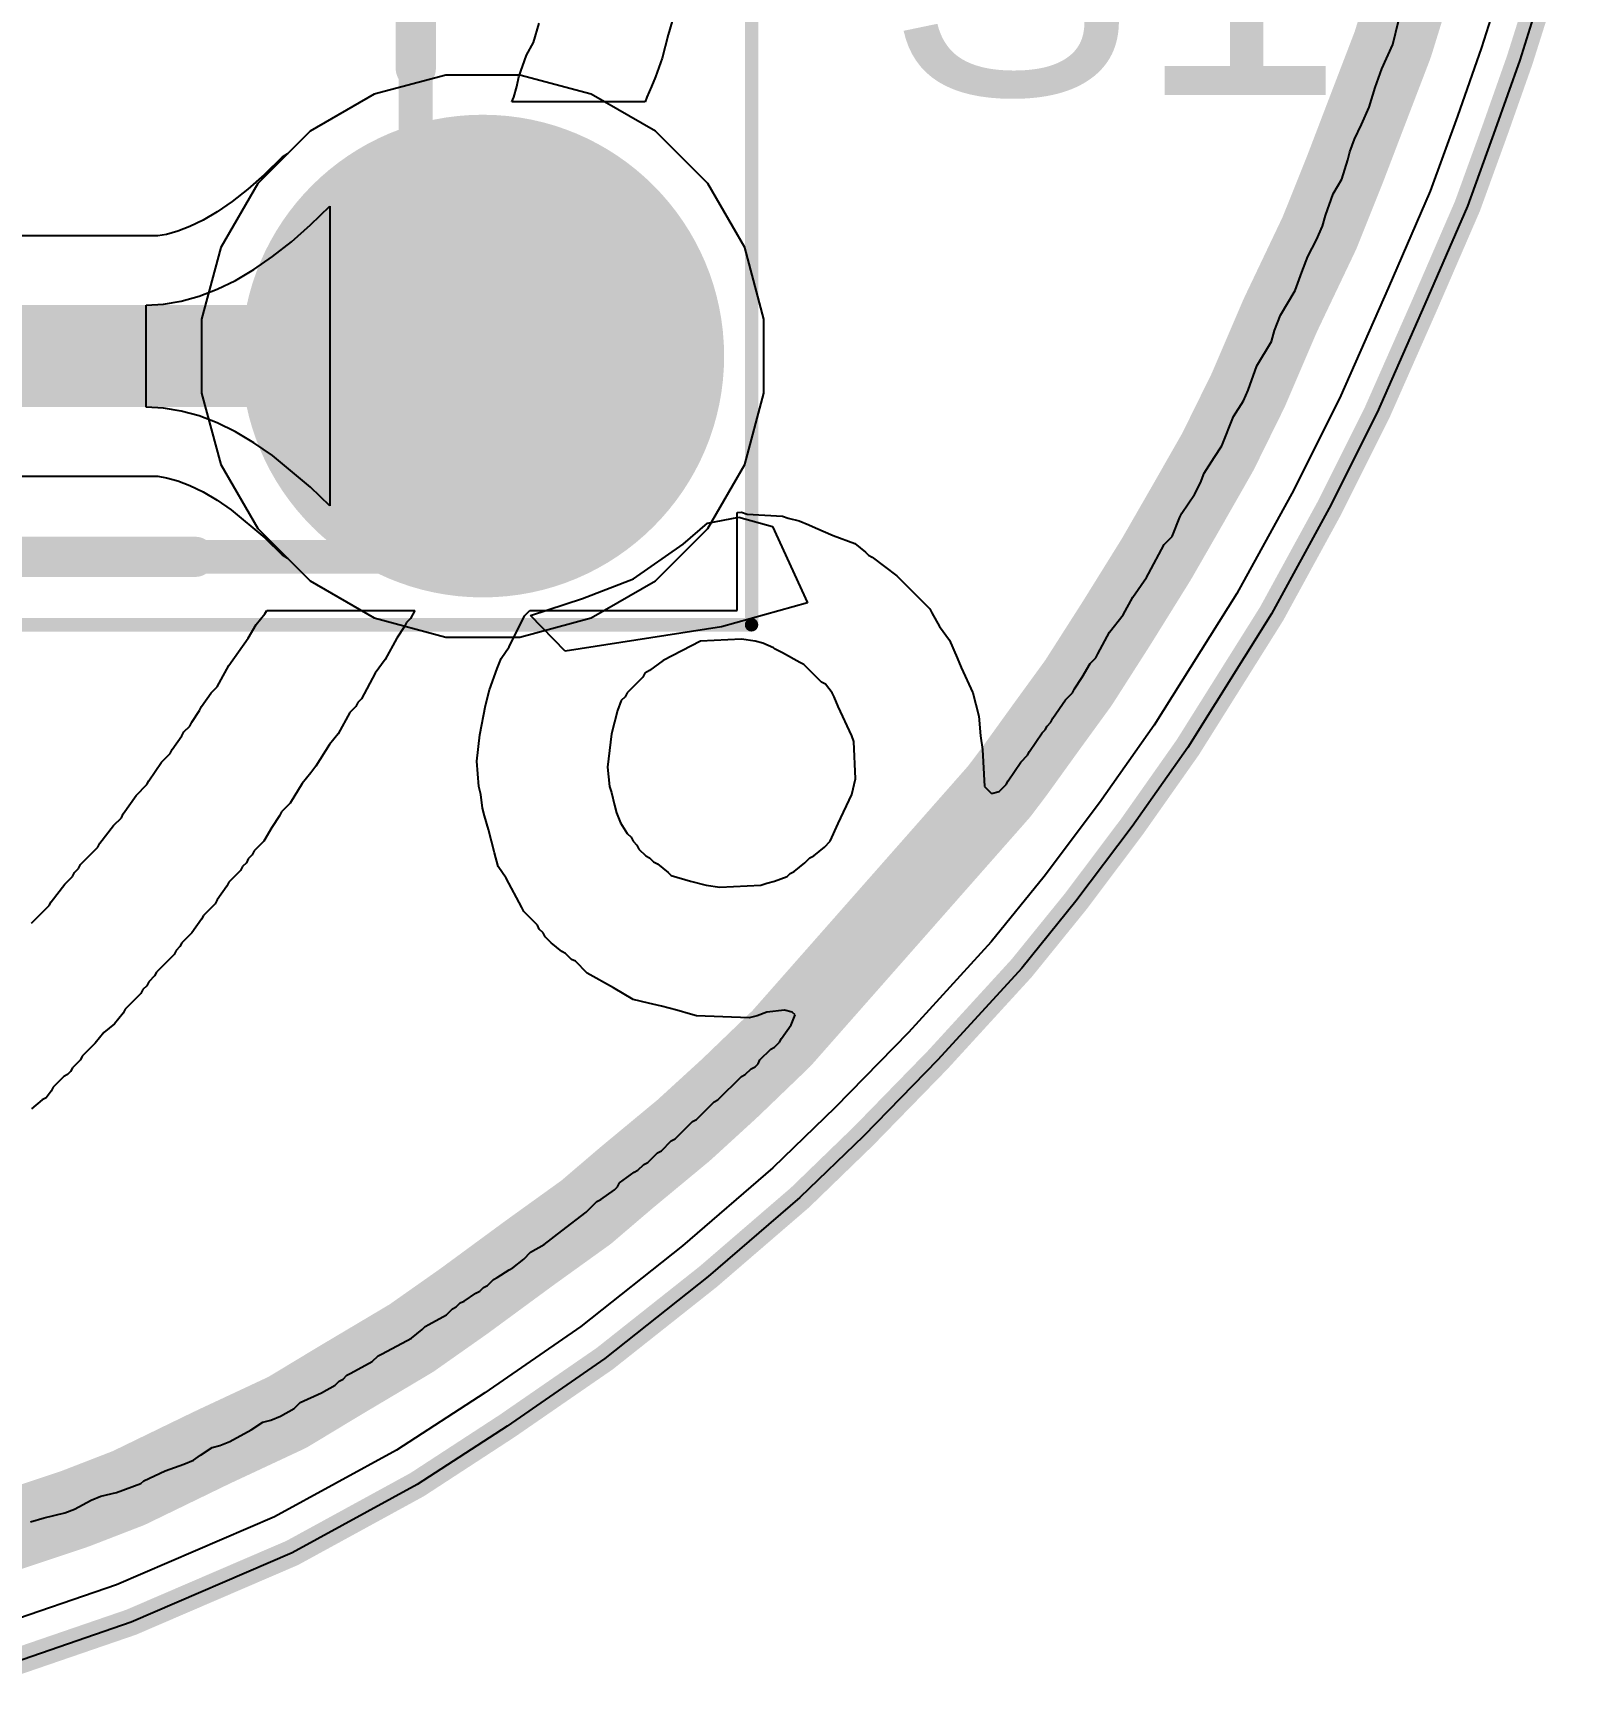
# Model space of a CAD drawing. Header units: inches. Extents: x -21.6 to 21.4, y -24.6 to 14.5.
# Drawn here: x 15.47 to 21.23, y -24.04 to -17.89 of the extents above; entities that cross this region are included whole.
import ezdxf

# ---------------------------------------------------------------- set-up
doc = ezdxf.new("R2010")
doc.units = ezdxf.units.IN
for name, color, linetype in [('Bottom Layer', 5, 'Continuous'), ('Bottom Solder', 6, 'Continuous'), ('Mechanical 4', 56, 'Continuous'), ('Multi-Layer', 9, 'Continuous'), ('Pad Holes', 156, 'Continuous'), ('Top 3D Body', 56, 'Continuous'), ('Top Courtyard', 56, 'Continuous'), ('Top Layer', 1, 'Continuous'), ('Top Overlay', 2, 'Continuous'), ('Top Solder', 216, 'Continuous')]:
    doc.layers.add(name, color=color, linetype=linetype)
doc.styles.add('Arial', font='', dxfattribs={"height": 0.2})
doc.styles.get('Arial').set_extended_font_data('Arial')

# ---------------------------------------------------------------- blocks, each defined once
blk = doc.blocks.new('B__________6X6_59')
at = {"layer": 'Bottom Layer'}
h = blk.add_hatch(color=5, dxfattribs=at)
edge = h.paths.add_edge_path()
edge.add_arc((3.25, -2.25), 0.8, 0, 360)
at = {"layer": 'Bottom Solder'}
h = blk.add_hatch(color=6, dxfattribs=at)
edge = h.paths.add_edge_path()
edge.add_arc((3.25, -2.25), 0.9016, 0, 360)
at = {"layer": 'Multi-Layer'}
h = blk.add_hatch(color=9, dxfattribs=at)
edge = h.paths.add_edge_path()
edge.add_arc((3.25, -2.25), 0.8, 0, 360)
at = {"layer": 'Pad Holes'}
h = blk.add_hatch(color=7, dxfattribs=at)
edge = h.paths.add_edge_path()
edge.add_arc((3.25, -2.25), 0.5, 0, 360)
at = {"layer": 'Top Layer'}
h = blk.add_hatch(color=1, dxfattribs=at)
edge = h.paths.add_edge_path()
edge.add_arc((3.25, -2.25), 0.8, 0, 360)
at = {"layer": 'Top Solder'}
h = blk.add_hatch(color=216, dxfattribs=at)
edge = h.paths.add_edge_path()
edge.add_arc((3.25, -2.25), 0.9016, 0, 360)
at = {"layer": 'Top 3D Body'}
for points in [[(3, -3, 0.127, 0.127, 0), (3, 3, 0.127, 0.127, 0)], [(-3, -3, 0.127, 0.127, 0), (3, -3, 0.127, 0.127, 0)]]:
    blk.add_lwpolyline(points, format="xyseb", dxfattribs=at)
blk.add_lwpolyline([(2.9682, -3, 0.0635, 0.0635, 1), (3.0317, -3, 0.0635, 0.0635, 1)], format="xyseb", close=True, dxfattribs=at)
blk.add_lwpolyline([(2.9682, -3, 0.0635, 0.0635, 1), (3.0317, -3, 0.0635, 0.0635, 1)], format="xyseb", close=True, dxfattribs=at)
at = {"layer": 'Top Courtyard'}
for points in [[(4.254, -3.254, 0.05, 0.05, 0), (4.254, 3.254, 0.05, 0.05, 0)], [(-4.254, -3.254, 0.05, 0.05, 0), (4.254, -3.254, 0.05, 0.05, 0)]]:
    blk.add_lwpolyline(points, format="xyseb", dxfattribs=at)
blk.add_lwpolyline([(4.2415, -3.254, 0.025, 0.025, 1), (4.2665, -3.254, 0.025, 0.025, 1)], format="xyseb", close=True, dxfattribs=at)
blk.add_lwpolyline([(4.2415, -3.254, 0.025, 0.025, 1), (4.2665, -3.254, 0.025, 0.025, 1)], format="xyseb", close=True, dxfattribs=at)
at = {"layer": 'Top Overlay'}
for points in [[(3, -1.176, 0.15, 0.15, 0), (3, 1.176, 0.15, 0.15, 0)], [(-2.176, -3, 0.15, 0.15, 0), (2.176, -3, 0.15, 0.15, 0)]]:
    blk.add_lwpolyline(points, format="xyseb", dxfattribs=at)
for points in [[(2.9625, -1.176, 0.075, 0.075, 1), (3.0375, -1.176, 0.075, 0.075, 1)], [(2.1385, -3, 0.075, 0.075, 1), (2.2135, -3, 0.075, 0.075, 1)]]:
    blk.add_lwpolyline(points, format="xyseb", close=True, dxfattribs=at)

msp = doc.modelspace()

# ---------------------------------------------------------------- linework, layer by layer
at = {"layer": 'Bottom Layer'}
for p, q in [((21.1762, -17.5096), (21.023, -17.9947)), ((21.023, -17.9947), (20.9318, -18.2536)), ((17.0118, -18.05), (16.7447, -18.1216)), ((17.2882, -18.05), (17.0118, -18.05)), ((17.5553, -18.1216), (17.2882, -18.05)), ((16.7447, -18.1216), (16.5053, -18.2598)), ((17.7947, -18.2598), (17.5553, -18.1216)), ((16.5053, -18.2598), (16.3098, -18.4553)), ((17.9902, -18.4553), (17.7947, -18.2598)), ((20.9318, -18.2536), (20.8279, -18.5399)), ((16.3098, -18.4553), (16.1716, -18.6947)), ((18.1284, -18.6947), (17.9902, -18.4553)), ((20.8279, -18.5399), (20.6692, -18.9065)), ((16.1716, -18.6947), (16.1, -18.9618)), ((18.2, -18.9618), (18.1284, -18.6947)), ((20.6692, -18.9065), (20.4905, -19.3113)), ((16.1, -18.9618), (16.1, -19.2382)), ((18.2, -19.2382), (18.2, -18.9618)), ((16.1, -19.2382), (16.1716, -19.5053)), ((18.1284, -19.5053), (18.2, -19.2382)), ((20.4905, -19.3113), (20.3118, -19.6687)), ((16.1716, -19.5053), (16.3098, -19.7447)), ((17.9902, -19.7447), (18.1284, -19.5053)), ((20.3118, -19.6687), (20.0966, -20.0626)), ((16.3098, -19.7447), (16.5053, -19.9402)), ((17.7947, -19.9402), (17.9902, -19.7447)), ((16.5053, -19.9402), (16.7447, -20.0784)), ((17.5553, -20.0784), (17.7947, -19.9402)), ((16.7447, -20.0784), (17.0118, -20.15)), ((17.2882, -20.15), (17.5553, -20.0784)), ((20.0966, -20.0626), (19.783, -20.5623)), ((17.0118, -20.15), (17.2882, -20.15)), ((19.783, -20.5623), (19.5751, -20.8577)), ((19.5751, -20.8577), (19.3654, -21.1367)), ((19.3654, -21.1367), (19.163, -21.3865)), ((19.163, -21.3865), (18.8493, -21.7294)), ((18.8493, -21.7294), (18.5721, -22.0139)), ((18.5721, -22.0139), (18.335, -22.2436)), ((18.335, -22.2436), (17.9922, -22.5391)), ((17.9922, -22.5391), (17.6056, -22.8454)), ((17.6056, -22.8454), (17.2409, -23.0971)), ((17.2409, -23.0971), (16.9054, -23.3159)), ((16.9054, -23.3159), (16.4385, -23.5712)), ((16.4385, -23.5712), (15.8367, -23.8302)), ((15.8367, -23.8302), (15.3644, -23.9924))]:
    msp.add_line(p, q, dxfattribs=at)
at = {"layer": 'Mechanical 4'}
for points in [[(21.023, -17.9947, 0.1, 0.1, 0), (21.1762, -17.5096, 0.1, 0.1, 0)], [(20.9318, -18.2536, 0.1, 0.1, 0), (21.023, -17.9947, 0.1, 0.1, 0)], [(20.8279, -18.5399, 0.1, 0.1, 0), (20.9318, -18.2536, 0.1, 0.1, 0)], [(20.6692, -18.9065, 0.1, 0.1, 0), (20.8279, -18.5399, 0.1, 0.1, 0)], [(20.4905, -19.3113, 0.1, 0.1, 0), (20.6692, -18.9065, 0.1, 0.1, 0)], [(20.3118, -19.6687, 0.1, 0.1, 0), (20.4905, -19.3113, 0.1, 0.1, 0)], [(20.0966, -20.0626, 0.1, 0.1, 0), (20.3118, -19.6687, 0.1, 0.1, 0)], [(19.783, -20.5623, 0.1, 0.1, 0), (20.0966, -20.0626, 0.1, 0.1, 0)], [(19.5751, -20.8577, 0.1, 0.1, 0), (19.783, -20.5623, 0.1, 0.1, 0)], [(19.3654, -21.1367, 0.1, 0.1, 0), (19.5751, -20.8577, 0.1, 0.1, 0)], [(19.163, -21.3865, 0.1, 0.1, 0), (19.3654, -21.1367, 0.1, 0.1, 0)], [(18.8493, -21.7294, 0.1, 0.1, 0), (19.163, -21.3865, 0.1, 0.1, 0)], [(18.5721, -22.0139, 0.1, 0.1, 0), (18.8493, -21.7294, 0.1, 0.1, 0)], [(18.335, -22.2436, 0.1, 0.1, 0), (18.5721, -22.0139, 0.1, 0.1, 0)], [(17.9922, -22.5391, 0.1, 0.1, 0), (18.335, -22.2436, 0.1, 0.1, 0)], [(17.6056, -22.8454, 0.1, 0.1, 0), (17.9922, -22.5391, 0.1, 0.1, 0)], [(17.2409, -23.0971, 0.1, 0.1, 0), (17.6056, -22.8454, 0.1, 0.1, 0)], [(16.9054, -23.3159, 0.1, 0.1, 0), (17.2409, -23.0971, 0.1, 0.1, 0)], [(16.4385, -23.5712, 0.1, 0.1, 0), (16.9054, -23.3159, 0.1, 0.1, 0)], [(15.8367, -23.8302, 0.1, 0.1, 0), (16.4385, -23.5712, 0.1, 0.1, 0)], [(15.3644, -23.9924, 0.1, 0.1, 0), (15.8367, -23.8302, 0.1, 0.1, 0)]]:
    msp.add_lwpolyline(points, format="xyseb", dxfattribs=at)
for points in [[(20.998, -17.9947, 0.05, 0.05, 1), (21.048, -17.9947, 0.05, 0.05, 1)], [(20.998, -17.9947, 0.05, 0.05, 1), (21.048, -17.9947, 0.05, 0.05, 1)], [(20.9068, -18.2536, 0.05, 0.05, 1), (20.9568, -18.2536, 0.05, 0.05, 1)], [(20.9068, -18.2536, 0.05, 0.05, 1), (20.9568, -18.2536, 0.05, 0.05, 1)], [(20.8029, -18.5399, 0.05, 0.05, 1), (20.8529, -18.5399, 0.05, 0.05, 1)], [(20.8029, -18.5399, 0.05, 0.05, 1), (20.8529, -18.5399, 0.05, 0.05, 1)], [(20.6442, -18.9065, 0.05, 0.05, 1), (20.6942, -18.9065, 0.05, 0.05, 1)], [(20.6442, -18.9065, 0.05, 0.05, 1), (20.6942, -18.9065, 0.05, 0.05, 1)], [(20.4655, -19.3113, 0.05, 0.05, 1), (20.5155, -19.3113, 0.05, 0.05, 1)], [(20.4655, -19.3113, 0.05, 0.05, 1), (20.5155, -19.3113, 0.05, 0.05, 1)], [(20.2868, -19.6687, 0.05, 0.05, 1), (20.3368, -19.6687, 0.05, 0.05, 1)], [(20.2868, -19.6687, 0.05, 0.05, 1), (20.3368, -19.6687, 0.05, 0.05, 1)], [(20.0716, -20.0626, 0.05, 0.05, 1), (20.1216, -20.0626, 0.05, 0.05, 1)], [(20.0716, -20.0626, 0.05, 0.05, 1), (20.1216, -20.0626, 0.05, 0.05, 1)], [(19.758, -20.5623, 0.05, 0.05, 1), (19.808, -20.5623, 0.05, 0.05, 1)], [(19.758, -20.5623, 0.05, 0.05, 1), (19.808, -20.5623, 0.05, 0.05, 1)], [(19.5501, -20.8577, 0.05, 0.05, 1), (19.6001, -20.8577, 0.05, 0.05, 1)], [(19.5501, -20.8577, 0.05, 0.05, 1), (19.6001, -20.8577, 0.05, 0.05, 1)], [(19.3404, -21.1367, 0.05, 0.05, 1), (19.3904, -21.1367, 0.05, 0.05, 1)], [(19.3404, -21.1367, 0.05, 0.05, 1), (19.3904, -21.1367, 0.05, 0.05, 1)], [(19.138, -21.3865, 0.05, 0.05, 1), (19.188, -21.3865, 0.05, 0.05, 1)], [(19.138, -21.3865, 0.05, 0.05, 1), (19.188, -21.3865, 0.05, 0.05, 1)], [(18.8243, -21.7294, 0.05, 0.05, 1), (18.8743, -21.7294, 0.05, 0.05, 1)], [(18.8243, -21.7294, 0.05, 0.05, 1), (18.8743, -21.7294, 0.05, 0.05, 1)], [(18.5471, -22.0139, 0.05, 0.05, 1), (18.5971, -22.0139, 0.05, 0.05, 1)], [(18.5471, -22.0139, 0.05, 0.05, 1), (18.5971, -22.0139, 0.05, 0.05, 1)], [(18.31, -22.2436, 0.05, 0.05, 1), (18.36, -22.2436, 0.05, 0.05, 1)], [(18.31, -22.2436, 0.05, 0.05, 1), (18.36, -22.2436, 0.05, 0.05, 1)], [(17.9672, -22.5391, 0.05, 0.05, 1), (18.0172, -22.5391, 0.05, 0.05, 1)], [(17.9672, -22.5391, 0.05, 0.05, 1), (18.0172, -22.5391, 0.05, 0.05, 1)], [(17.5806, -22.8454, 0.05, 0.05, 1), (17.6306, -22.8454, 0.05, 0.05, 1)], [(17.5806, -22.8454, 0.05, 0.05, 1), (17.6306, -22.8454, 0.05, 0.05, 1)], [(17.2159, -23.0971, 0.05, 0.05, 1), (17.2659, -23.0971, 0.05, 0.05, 1)], [(17.2159, -23.0971, 0.05, 0.05, 1), (17.2659, -23.0971, 0.05, 0.05, 1)], [(16.8804, -23.3159, 0.05, 0.05, 1), (16.9304, -23.3159, 0.05, 0.05, 1)], [(16.8804, -23.3159, 0.05, 0.05, 1), (16.9304, -23.3159, 0.05, 0.05, 1)], [(16.4135, -23.5712, 0.05, 0.05, 1), (16.4635, -23.5712, 0.05, 0.05, 1)], [(16.4135, -23.5712, 0.05, 0.05, 1), (16.4635, -23.5712, 0.05, 0.05, 1)], [(15.8117, -23.8302, 0.05, 0.05, 1), (15.8617, -23.8302, 0.05, 0.05, 1)], [(15.8117, -23.8302, 0.05, 0.05, 1), (15.8617, -23.8302, 0.05, 0.05, 1)]]:
    msp.add_lwpolyline(points, format="xyseb", close=True, dxfattribs=at)
at = {"layer": 'Top Layer'}
for p, q in [((21.1762, -17.5096), (21.023, -17.9947)), ((21.023, -17.9947), (20.9318, -18.2536)), ((17.0118, -18.05), (16.7447, -18.1216)), ((17.2882, -18.05), (17.0118, -18.05)), ((17.5553, -18.1216), (17.2882, -18.05)), ((16.7447, -18.1216), (16.5053, -18.2598)), ((17.7947, -18.2598), (17.5553, -18.1216)), ((16.5053, -18.2598), (16.4203, -18.3448)), ((17.9902, -18.4553), (17.7947, -18.2598)), ((20.9318, -18.2536), (20.8279, -18.5399)), ((16.4008, -18.3574), (16.3333, -18.4232)), ((16.4203, -18.3448), (16.4008, -18.3574)), ((16.3333, -18.4232), (16.2722, -18.4771)), ((16.2722, -18.4771), (16.2136, -18.5231)), ((18.1284, -18.6947), (17.9902, -18.4553)), ((16.1579, -18.5615), (16.1054, -18.5924)), ((16.2136, -18.5231), (16.1579, -18.5615)), ((16.5066, -18.6102), (16.5787, -18.54)), ((16.5787, -18.54), (16.5787, -19.66)), ((20.8279, -18.5399), (20.6692, -18.9065)), ((16.0563, -18.6164), (16.0107, -18.6339)), ((16.1054, -18.5924), (16.0563, -18.6164)), ((16.4354, -18.673), (16.5066, -18.6102)), ((15.937, -18.6509), (11.863, -18.6509)), ((15.9686, -18.6456), (15.937, -18.6509)), ((16.0107, -18.6339), (15.9686, -18.6456)), ((16.3649, -18.7284), (16.4354, -18.673)), ((18.2, -18.9618), (18.1284, -18.6947)), ((16.2951, -18.7765), (16.3649, -18.7284)), ((16.158, -18.8504), (16.2262, -18.8171)), ((16.2262, -18.8171), (16.2951, -18.7765)), ((16.024, -18.8947), (16.0906, -18.8762)), ((16.0906, -18.8762), (16.158, -18.8504)), ((15.893, -18.9095), (15.9581, -18.9058)), ((15.893, -19.2905), (15.893, -18.9095)), ((15.9581, -18.9058), (16.024, -18.8947)), ((20.6692, -18.9065), (20.4905, -19.3113)), ((18.2, -19.2382), (18.2, -18.9618)), ((18.1284, -19.5053), (18.2, -19.2382)), ((15.9581, -19.2942), (15.893, -19.2905)), ((16.024, -19.3053), (15.9581, -19.2942)), ((16.0906, -19.3238), (16.024, -19.3053)), ((16.158, -19.3496), (16.0906, -19.3238)), ((16.2262, -19.3829), (16.158, -19.3496)), ((20.4905, -19.3113), (20.3118, -19.6687)), ((16.2951, -19.4235), (16.2262, -19.3829)), ((16.3649, -19.4716), (16.2951, -19.4235)), ((16.5066, -19.5898), (16.3649, -19.4716)), ((11.863, -19.5491), (15.937, -19.5491)), ((15.937, -19.5491), (15.9686, -19.5544)), ((15.9686, -19.5544), (16.0107, -19.5661)), ((17.9902, -19.7447), (18.1284, -19.5053)), ((16.0107, -19.5661), (16.0563, -19.5836)), ((16.0563, -19.5836), (16.1054, -19.6076)), ((16.1054, -19.6076), (16.1579, -19.6385)), ((16.5787, -19.66), (16.5066, -19.5898)), ((16.1579, -19.6385), (16.2106, -19.6748)), ((16.2106, -19.6748), (16.3358, -19.7792)), ((20.3118, -19.6687), (20.0966, -20.0626)), ((16.3358, -19.7792), (16.4008, -19.8426)), ((17.7947, -19.9402), (17.9902, -19.7447)), ((16.4008, -19.8426), (16.4203, -19.8552)), ((16.4203, -19.8552), (16.5053, -19.9402)), ((16.5053, -19.9402), (16.7447, -20.0784)), ((17.5553, -20.0784), (17.7947, -19.9402)), ((16.7447, -20.0784), (17.0118, -20.15)), ((17.2882, -20.15), (17.5553, -20.0784)), ((20.0966, -20.0626), (19.783, -20.5623)), ((17.0118, -20.15), (17.2882, -20.15)), ((19.783, -20.5623), (19.5751, -20.8577)), ((19.5751, -20.8577), (19.3654, -21.1367)), ((19.3654, -21.1367), (19.163, -21.3865)), ((19.163, -21.3865), (18.8493, -21.7294)), ((18.8493, -21.7294), (18.5721, -22.0139)), ((18.5721, -22.0139), (18.335, -22.2436)), ((18.335, -22.2436), (17.9922, -22.5391)), ((17.9922, -22.5391), (17.6056, -22.8454)), ((17.6056, -22.8454), (17.2409, -23.0971)), ((17.2409, -23.0971), (16.9054, -23.3159)), ((16.9054, -23.3159), (16.4385, -23.5712)), ((16.4385, -23.5712), (15.8367, -23.8302)), ((15.8367, -23.8302), (15.3644, -23.9924))]:
    msp.add_line(p, q, dxfattribs=at)
msp.add_lwpolyline([(10.65, -19.1, 0.381, 0.381, 0), (17.15, -19.1, 0.381, 0.381, 0)], format="xyseb", dxfattribs=at)
msp.add_lwpolyline([(17.0548, -19.1, 0.1905, 0.1905, 1), (17.2453, -19.1, 0.1905, 0.1905, 1)], format="xyseb", close=True, dxfattribs=at)
at = {"layer": 'Top Overlay'}
for p, q in [((21.0315, -17.4697), (20.8807, -17.9472)), ((17.3394, -17.929), (17.3613, -17.8561)), ((17.8573, -17.8488), (17.8427, -17.8998)), ((20.5489, -17.9363), (20.5708, -17.8488)), ((17.3138, -17.9764), (17.3394, -17.929)), ((17.8427, -17.8998), (17.8208, -17.9874)), ((20.5088, -18.0275), (20.5489, -17.9363)), ((20.8807, -17.9472), (20.7906, -18.2032)), ((17.2847, -18.0567), (17.3138, -17.9764)), ((17.8208, -17.9874), (17.7953, -18.0567)), ((17.2774, -18.0931), (17.2847, -18.0567)), ((17.7953, -18.0567), (17.7807, -18.0931)), ((20.4832, -18.0968), (20.5088, -18.0275)), ((17.2591, -18.15), (17.2664, -18.1333)), ((17.2664, -18.1333), (17.2774, -18.0931)), ((17.7624, -18.1333), (17.7566, -18.15)), ((17.7807, -18.0931), (17.7624, -18.1333)), ((20.4613, -18.1697), (20.4832, -18.0968)), ((17.7566, -18.15), (17.2591, -18.15)), ((20.4322, -18.2354), (20.4613, -18.1697)), ((20.4066, -18.2901), (20.4322, -18.2354)), ((20.7906, -18.2032), (20.6884, -18.4845)), ((20.3884, -18.3375), (20.4066, -18.2901)), ((20.3592, -18.4396), (20.3811, -18.3667)), ((20.3811, -18.3667), (20.3884, -18.3375)), ((20.3264, -18.4943), (20.3592, -18.4396)), ((20.2972, -18.5746), (20.3264, -18.4943)), ((20.6884, -18.4845), (20.5318, -18.8462)), ((20.2644, -18.6658), (20.2863, -18.6147)), ((20.2863, -18.6147), (20.2972, -18.5746)), ((20.2316, -18.7278), (20.2644, -18.6658)), ((20.2097, -18.7861), (20.2316, -18.7278)), ((20.1842, -18.8554), (20.2097, -18.7861)), ((20.1295, -18.9466), (20.1842, -18.8554)), ((20.5318, -18.8462), (20.3547, -19.2474)), ((20.1076, -19.0049), (20.1295, -18.9466)), ((20.0419, -19.1362), (20.0966, -19.0451)), ((20.0966, -19.0451), (20.1076, -19.0049)), ((20.0091, -19.2274), (20.0419, -19.1362)), ((19.9909, -19.2675), (20.0091, -19.2274)), ((20.3547, -19.2474), (20.1789, -19.5992)), ((19.9544, -19.3259), (19.9909, -19.2675)), ((19.9106, -19.4353), (19.9544, -19.3259)), ((19.845, -19.5374), (19.8814, -19.4791)), ((19.8814, -19.4791), (19.9106, -19.4353)), ((19.8304, -19.5739), (19.845, -19.5374)), ((19.8085, -19.6177), (19.8304, -19.5739)), ((20.1789, -19.5992), (19.9672, -19.9867)), ((19.7611, -19.687), (19.8085, -19.6177)), ((17.8982, -19.803), (17.9894, -19.724)), ((17.9894, -19.724), (18.107, -19.7017)), ((18.1, -19.6841), (18.1162, -19.6833)), ((18.1, -20.05), (18.1, -19.6841)), ((18.107, -19.7017), (18.2327, -19.7361)), ((18.1162, -19.6833), (18.1381, -19.6906)), ((18.1381, -19.6906), (18.2694, -19.6979)), ((18.2327, -19.7361), (18.3624, -20.022)), ((18.2694, -19.6979), (18.2913, -19.7052)), ((18.2913, -19.7052), (18.3314, -19.7161)), ((18.3314, -19.7161), (18.3679, -19.7307)), ((18.3679, -19.7307), (18.3934, -19.7417)), ((19.7246, -19.7745), (19.7538, -19.7016)), ((19.7538, -19.7016), (19.7611, -19.687)), ((18.3934, -19.7417), (18.4591, -19.7708)), ((18.4591, -19.7708), (18.5393, -19.8)), ((18.5393, -19.8), (18.5794, -19.8328)), ((19.6954, -19.8037), (19.7246, -19.7745)), ((17.7137, -19.9328), (17.8982, -19.803)), ((18.5794, -19.8328), (18.5904, -19.8438)), ((18.5904, -19.8438), (18.6049, -19.8511)), ((18.6049, -19.8511), (18.6961, -19.9204)), ((19.6371, -19.9131), (19.6954, -19.8037)), ((18.6961, -19.9204), (18.8201, -20.0444)), ((19.6298, -19.9277), (19.6371, -19.9131)), ((17.5232, -20.0057), (17.7137, -19.9328)), ((19.5787, -20.0006), (19.6298, -19.9277)), ((17.3286, -20.0686), (17.5232, -20.0057)), ((18.3624, -20.022), (18.0421, -20.1112)), ((18.8201, -20.0444), (18.8274, -20.059)), ((19.5423, -20.0663), (19.5787, -20.0006)), ((19.9672, -19.9867), (19.658, -20.4792)), ((16.2744, -20.1538), (16.3036, -20.1027)), ((16.3036, -20.1027), (16.3364, -20.0626)), ((16.3364, -20.0626), (16.3432, -20.05)), ((16.3432, -20.05), (16.8964, -20.05)), ((16.8652, -20.0954), (16.8579, -20.11)), ((16.8798, -20.0809), (16.8652, -20.0954)), ((16.8964, -20.05), (16.8798, -20.0809)), ((17.2482, -20.1866), (17.3065, -20.0699)), ((17.3065, -20.0699), (17.3265, -20.05)), ((17.3265, -20.05), (18.1, -20.05)), ((17.4583, -20.2024), (17.3286, -20.0686)), ((18.8274, -20.059), (18.8566, -20.11)), ((19.4912, -20.1319), (19.5423, -20.0663)), ((16.2015, -20.2559), (16.2744, -20.1538)), ((16.8288, -20.1538), (16.785, -20.234)), ((16.8579, -20.11), (16.8288, -20.1538)), ((18.0421, -20.1112), (17.4583, -20.2024)), ((17.963, -20.1647), (17.8244, -20.2377)), ((18.1162, -20.1574), (17.963, -20.1647)), ((18.1673, -20.1647), (18.1162, -20.1574)), ((18.1965, -20.172), (18.1673, -20.1647)), ((18.8566, -20.11), (18.8931, -20.1611)), ((18.8931, -20.1611), (18.9222, -20.2267)), ((19.4474, -20.2122), (19.4912, -20.1319)), ((17.2044, -20.2669), (17.219, -20.2304)), ((17.219, -20.2304), (17.2482, -20.1866)), ((18.2366, -20.1903), (18.1965, -20.172)), ((18.2402, -20.1939), (18.2366, -20.1903)), ((18.2694, -20.2085), (18.2402, -20.1939)), ((18.335, -20.245), (18.2694, -20.2085)), ((18.9222, -20.2267), (18.9368, -20.2632)), ((19.4183, -20.2486), (19.4401, -20.2267)), ((19.4401, -20.2267), (19.4474, -20.2122)), ((16.165, -20.3216), (16.2015, -20.2559)), ((16.7485, -20.2851), (16.6975, -20.3799)), ((16.785, -20.234), (16.7485, -20.2851)), ((17.1752, -20.3471), (17.2044, -20.2669)), ((17.7551, -20.2851), (17.7479, -20.2997)), ((17.7734, -20.2742), (17.7551, -20.2851)), ((17.8244, -20.2377), (17.7734, -20.2742)), ((18.3496, -20.2523), (18.335, -20.245)), ((18.4153, -20.3179), (18.3496, -20.2523)), ((18.9368, -20.2632), (18.9806, -20.358)), ((19.3891, -20.2997), (19.4183, -20.2486)), ((16.1358, -20.358), (16.1577, -20.3362)), ((16.1577, -20.3362), (16.165, -20.3216)), ((17.1607, -20.4055), (17.1752, -20.3471)), ((17.7479, -20.2997), (17.6895, -20.358)), ((18.4299, -20.3252), (18.4153, -20.3179)), ((18.4554, -20.358), (18.4299, -20.3252)), ((19.3526, -20.358), (19.3599, -20.3435)), ((19.3599, -20.3435), (19.3891, -20.2997)), ((16.092, -20.4237), (16.0993, -20.4091)), ((16.0993, -20.4091), (16.1358, -20.358)), ((16.6756, -20.4091), (16.6537, -20.431)), ((16.6829, -20.3945), (16.6756, -20.4091)), ((16.6975, -20.3799), (16.6829, -20.3945)), ((17.1388, -20.5149), (17.1607, -20.4055)), ((17.6676, -20.3872), (17.653, -20.4237)), ((17.6822, -20.3726), (17.6676, -20.3872)), ((17.6895, -20.358), (17.6822, -20.3726)), ((18.4627, -20.3726), (18.4554, -20.358)), ((18.4773, -20.4091), (18.4627, -20.3726)), ((18.5283, -20.5185), (18.4773, -20.4091)), ((18.9806, -20.358), (19.0025, -20.4456)), ((19.2797, -20.4529), (19.3271, -20.3836)), ((19.3271, -20.3836), (19.3526, -20.358)), ((16.0556, -20.482), (16.0629, -20.4675)), ((16.0629, -20.4675), (16.092, -20.4237)), ((16.6537, -20.431), (16.6099, -20.5112)), ((17.653, -20.4237), (17.6311, -20.5112)), ((19.0025, -20.4456), (19.0098, -20.5185)), ((19.2578, -20.482), (19.2724, -20.4675)), ((19.2724, -20.4675), (19.2797, -20.4529)), ((15.9899, -20.5696), (16.0264, -20.5185)), ((16.0264, -20.5185), (16.0337, -20.5039)), ((16.0337, -20.5039), (16.0556, -20.482)), ((16.6099, -20.5112), (16.5771, -20.5513)), ((17.1278, -20.6133), (17.1388, -20.5149)), ((17.6311, -20.5112), (17.6166, -20.6352)), ((18.5356, -20.5404), (18.5283, -20.5185)), ((19.0098, -20.5185), (19.0171, -20.5696)), ((19.1921, -20.5769), (19.2396, -20.5076)), ((19.2396, -20.5076), (19.2505, -20.4966)), ((19.2505, -20.4966), (19.2578, -20.482)), ((19.658, -20.4792), (19.4538, -20.7694)), ((15.9498, -20.617), (15.9826, -20.5842)), ((15.9826, -20.5842), (15.9899, -20.5696)), ((16.5771, -20.5513), (16.5261, -20.6316)), ((18.5429, -20.679), (18.5356, -20.5404)), ((19.0171, -20.5696), (19.0244, -20.7082)), ((19.1593, -20.617), (19.1848, -20.5915)), ((19.1848, -20.5915), (19.1921, -20.5769)), ((15.9024, -20.6863), (15.9498, -20.617)), ((16.5078, -20.6571), (16.475, -20.6972)), ((16.5261, -20.6316), (16.5078, -20.6571)), ((17.1351, -20.7082), (17.1278, -20.6133)), ((17.6166, -20.6352), (17.6239, -20.7082)), ((19.1119, -20.6863), (19.1593, -20.617)), ((15.855, -20.741), (15.8951, -20.7009)), ((15.8951, -20.7009), (15.9024, -20.6863)), ((16.475, -20.6972), (16.4312, -20.7702)), ((17.1424, -20.7373), (17.1351, -20.7082)), ((17.6239, -20.7082), (17.6311, -20.73)), ((18.5283, -20.7373), (18.5429, -20.679)), ((19.0244, -20.7082), (19.0499, -20.7337)), ((19.0791, -20.7264), (19.1046, -20.7009)), ((19.1046, -20.7009), (19.1119, -20.6863)), ((15.8076, -20.8103), (15.855, -20.741)), ((16.4312, -20.7702), (16.3984, -20.803)), ((17.1497, -20.7884), (17.1424, -20.7373)), ((17.6311, -20.73), (17.6421, -20.7775)), ((17.6421, -20.7775), (17.6494, -20.8066)), ((18.4773, -20.8468), (18.5283, -20.7373)), ((19.0499, -20.7337), (19.0791, -20.7264)), ((19.4538, -20.7694), (19.2471, -21.0444)), ((15.7711, -20.8541), (15.8003, -20.8249)), ((15.8003, -20.8249), (15.8076, -20.8103)), ((16.3911, -20.8176), (16.3619, -20.8614)), ((16.3984, -20.803), (16.3911, -20.8176)), ((17.157, -20.8176), (17.1497, -20.7884)), ((17.1716, -20.8686), (17.157, -20.8176)), ((17.6494, -20.8066), (17.664, -20.8431)), ((17.664, -20.8431), (17.6895, -20.8832)), ((18.4481, -20.9124), (18.4773, -20.8468)), ((15.72, -20.9197), (15.7711, -20.8541)), ((16.3619, -20.8614), (16.3328, -20.9124)), ((17.1935, -20.9562), (17.1716, -20.8686)), ((17.6895, -20.8832), (17.7041, -20.8978)), ((17.7041, -20.8978), (17.7114, -20.9124)), ((15.6471, -20.9999), (15.7127, -20.9343)), ((15.7127, -20.9343), (15.72, -20.9197)), ((16.289, -20.9635), (16.2744, -20.9781)), ((16.2963, -20.9489), (16.289, -20.9635)), ((16.3328, -20.9124), (16.2963, -20.9489)), ((17.2081, -21.0072), (17.1935, -20.9562)), ((17.7114, -20.9124), (17.726, -20.927)), ((17.726, -20.927), (17.7333, -20.9416)), ((17.7333, -20.9416), (17.7588, -20.9671)), ((17.7588, -20.9671), (17.7734, -20.9744)), ((18.3715, -20.9744), (18.3861, -20.9671)), ((18.3861, -20.9671), (18.4262, -20.9343)), ((18.4262, -20.9343), (18.4481, -20.9124)), ((15.6179, -21.0437), (15.6252, -21.0291)), ((15.6252, -21.0291), (15.6398, -21.0145)), ((15.6398, -21.0145), (15.6471, -20.9999)), ((16.2452, -21.0218), (16.2015, -21.0656)), ((16.2525, -21.0072), (16.2452, -21.0218)), ((16.2671, -20.9926), (16.2525, -21.0072)), ((16.2744, -20.9781), (16.2671, -20.9926)), ((17.2373, -21.051), (17.2081, -21.0072)), ((17.7734, -20.9744), (17.788, -20.989)), ((17.788, -20.989), (17.8026, -20.9963)), ((17.8026, -20.9963), (17.8427, -21.0291)), ((17.8427, -21.0291), (17.8536, -21.0401)), ((18.2986, -21.0328), (18.3132, -21.0255)), ((18.3132, -21.0255), (18.3533, -20.9926)), ((18.3533, -20.9926), (18.3715, -20.9744)), ((15.5377, -21.1385), (15.5887, -21.0729)), ((15.5887, -21.0729), (15.6179, -21.0437)), ((16.1942, -21.0802), (16.1577, -21.1312)), ((16.2015, -21.0656), (16.1942, -21.0802)), ((17.2956, -21.1604), (17.2373, -21.051)), ((17.8536, -21.0401), (17.9266, -21.0619)), ((17.9266, -21.0619), (17.9849, -21.0765)), ((17.9849, -21.0765), (18.036, -21.0838)), ((18.036, -21.0838), (18.1892, -21.0765)), ((18.1892, -21.0765), (18.211, -21.0692)), ((18.211, -21.0692), (18.2402, -21.0619)), ((18.2402, -21.0619), (18.2876, -21.0437)), ((18.2876, -21.0437), (18.2986, -21.0328)), ((19.2471, -21.0444), (19.0492, -21.2886)), ((15.4647, -21.2188), (15.5304, -21.1531)), ((15.5304, -21.1531), (15.5377, -21.1385)), ((16.1504, -21.1458), (16.1066, -21.1896)), ((16.1577, -21.1312), (16.1504, -21.1458)), ((16.0993, -21.2042), (16.0629, -21.2552)), ((16.1066, -21.1896), (16.0993, -21.2042)), ((17.3029, -21.175), (17.2956, -21.1604)), ((17.354, -21.2261), (17.3029, -21.175)), ((16.0629, -21.2552), (16.0264, -21.2917)), ((17.3613, -21.2407), (17.354, -21.2261)), ((17.3758, -21.2552), (17.3613, -21.2407)), ((17.3831, -21.2698), (17.3758, -21.2552)), ((17.405, -21.2917), (17.3831, -21.2698)), ((15.9972, -21.3355), (15.9316, -21.4011)), ((16.0045, -21.3209), (15.9972, -21.3355)), ((16.0191, -21.3063), (16.0045, -21.3209)), ((16.0264, -21.2917), (16.0191, -21.3063)), ((17.4451, -21.3245), (17.405, -21.2917)), ((17.4597, -21.3318), (17.4451, -21.3245)), ((17.4816, -21.3537), (17.4597, -21.3318)), ((19.0492, -21.2886), (18.7402, -21.6264)), ((17.4962, -21.361), (17.4816, -21.3537)), ((17.54, -21.4048), (17.4962, -21.361)), ((15.8951, -21.4522), (15.8805, -21.4668)), ((15.9024, -21.4376), (15.8951, -21.4522)), ((15.9243, -21.4157), (15.9024, -21.4376)), ((15.9316, -21.4011), (15.9243, -21.4157)), ((17.6384, -21.4595), (17.54, -21.4048)), ((17.7114, -21.5033), (17.6384, -21.4595)), ((15.8732, -21.4814), (15.8149, -21.5397)), ((15.8805, -21.4668), (15.8732, -21.4814)), ((17.7697, -21.5178), (17.7114, -21.5033)), ((17.8172, -21.5288), (17.7697, -21.5178)), ((15.8076, -21.5543), (15.7747, -21.5944)), ((15.8149, -21.5397), (15.8076, -21.5543)), ((17.8755, -21.5434), (17.8172, -21.5288)), ((17.9266, -21.558), (17.8755, -21.5434)), ((17.9485, -21.5653), (17.9266, -21.558)), ((18.1454, -21.5726), (17.9485, -21.5653)), ((18.1746, -21.5653), (18.1454, -21.5726)), ((18.211, -21.5507), (18.1746, -21.5653)), ((18.2767, -21.5434), (18.211, -21.5507)), ((18.3059, -21.5507), (18.2767, -21.5434)), ((18.3022, -21.5981), (18.3168, -21.5616)), ((18.3168, -21.5616), (18.3059, -21.5507)), ((15.7346, -21.6273), (15.7018, -21.6674)), ((15.7747, -21.5944), (15.7346, -21.6273)), ((18.2658, -21.6491), (18.3022, -21.5981)), ((18.7402, -21.6264), (18.4662, -21.9076)), ((15.7018, -21.6674), (15.6544, -21.7148)), ((18.1855, -21.7294), (18.2256, -21.6893)), ((18.2256, -21.6893), (18.2402, -21.682)), ((18.2402, -21.682), (18.2585, -21.6637)), ((18.2585, -21.6637), (18.2658, -21.6491)), ((15.6179, -21.7586), (15.6106, -21.7731)), ((15.6471, -21.7294), (15.6179, -21.7586)), ((15.6544, -21.7148), (15.6471, -21.7294)), ((18.1308, -21.7841), (18.1527, -21.7622)), ((18.1527, -21.7622), (18.1673, -21.7549)), ((18.1673, -21.7549), (18.1782, -21.744)), ((18.1782, -21.744), (18.1855, -21.7294)), ((15.5851, -21.7914), (15.545, -21.8315)), ((15.5997, -21.7841), (15.5851, -21.7914)), ((15.6106, -21.7731), (15.5997, -21.7841)), ((18.0287, -21.8789), (18.1162, -21.7914)), ((18.1162, -21.7914), (18.1308, -21.7841)), ((15.5048, -21.8789), (15.4647, -21.9117)), ((15.5194, -21.8716), (15.5048, -21.8789)), ((15.5377, -21.8461), (15.5194, -21.8716)), ((15.545, -21.8315), (15.5377, -21.8461)), ((17.9485, -21.9519), (18.0141, -21.8862)), ((18.0141, -21.8862), (18.0287, -21.8789)), ((17.9339, -21.9592), (17.9485, -21.9519)), ((18.4662, -21.9076), (18.2338, -22.1329)), ((17.8682, -22.0248), (17.9339, -21.9592)), ((17.7661, -22.1123), (17.8026, -22.0759)), ((17.8026, -22.0759), (17.8172, -22.0686)), ((17.8172, -22.0686), (17.8536, -22.0321)), ((17.8536, -22.0321), (17.8682, -22.0248)), ((17.7296, -22.1415), (17.7515, -22.1196)), ((17.7515, -22.1196), (17.7661, -22.1123)), ((18.2338, -22.1329), (17.8966, -22.4234)), ((17.653, -22.2035), (17.6603, -22.1889)), ((17.6603, -22.1889), (17.715, -22.1488)), ((17.715, -22.1488), (17.7296, -22.1415)), ((17.5363, -22.2983), (17.5764, -22.2582)), ((17.5764, -22.2582), (17.591, -22.2509)), ((17.591, -22.2509), (17.6421, -22.2144)), ((17.6421, -22.2144), (17.653, -22.2035)), ((17.4451, -22.3676), (17.5363, -22.2983)), ((17.3795, -22.4187), (17.4451, -22.3676)), ((17.3284, -22.4479), (17.3795, -22.4187)), ((17.8966, -22.4234), (17.5163, -22.7248)), ((17.2482, -22.5135), (17.2628, -22.5062)), ((17.2628, -22.5062), (17.3029, -22.4734)), ((17.3029, -22.4734), (17.3284, -22.4479)), ((17.168, -22.5719), (17.1898, -22.55)), ((17.1898, -22.55), (17.2044, -22.5427)), ((17.2044, -22.5427), (17.2482, -22.5135)), ((17.0658, -22.6375), (17.0804, -22.6302)), ((17.0804, -22.6302), (17.1242, -22.601)), ((17.1242, -22.601), (17.1388, -22.5938)), ((17.1388, -22.5938), (17.1534, -22.5792)), ((17.1534, -22.5792), (17.168, -22.5719)), ((16.9491, -22.7178), (17.0148, -22.6813)), ((17.0148, -22.6813), (17.0367, -22.6594)), ((17.0367, -22.6594), (17.0512, -22.6521)), ((17.0512, -22.6521), (17.0658, -22.6375)), ((16.8835, -22.7688), (16.9236, -22.736)), ((16.9236, -22.736), (16.9345, -22.7251)), ((16.9345, -22.7251), (16.9491, -22.7178)), ((17.5163, -22.7248), (17.1573, -22.9725)), ((16.7741, -22.8272), (16.8835, -22.7688)), ((16.6574, -22.9001), (16.7376, -22.8564)), ((16.7376, -22.8564), (16.7595, -22.8345)), ((16.7595, -22.8345), (16.7741, -22.8272)), ((16.599, -22.9439), (16.6136, -22.9293)), ((16.6136, -22.9293), (16.6282, -22.922)), ((16.6282, -22.922), (16.6428, -22.9074)), ((16.6428, -22.9074), (16.6574, -22.9001)), ((16.4677, -23.0095), (16.5479, -22.9731)), ((16.5479, -22.9731), (16.599, -22.9439)), ((17.1573, -22.9725), (16.8283, -23.1871)), ((16.3583, -23.0752), (16.3948, -23.0606)), ((16.3948, -23.0606), (16.4458, -23.0314)), ((16.4458, -23.0314), (16.4677, -23.0095)), ((16.2051, -23.1554), (16.2853, -23.1117)), ((16.2853, -23.1117), (16.3291, -23.0825)), ((16.3291, -23.0825), (16.3583, -23.0752)), ((16.0957, -23.2065), (16.1395, -23.1773)), ((16.1395, -23.1773), (16.1686, -23.17)), ((16.1686, -23.17), (16.2051, -23.1554)), ((15.9644, -23.2648), (16.0337, -23.2393)), ((16.0337, -23.2393), (16.0702, -23.2247)), ((16.0702, -23.2247), (16.0957, -23.2065)), ((16.8283, -23.1871), (16.3727, -23.4362)), ((15.8732, -23.3122), (15.8841, -23.3013)), ((15.8841, -23.3013), (15.9644, -23.2648)), ((15.6872, -23.3743), (15.7237, -23.3597)), ((15.7237, -23.3597), (15.782, -23.3451)), ((15.782, -23.3451), (15.8732, -23.3122)), ((15.5121, -23.4399), (15.5887, -23.4217)), ((15.5887, -23.4217), (15.6252, -23.4071)), ((15.6252, -23.4071), (15.6872, -23.3743)), ((15.4611, -23.4545), (15.5121, -23.4399)), ((16.3727, -23.4362), (15.7826, -23.6901)), ((15.7826, -23.6901), (15.3196, -23.8492))]:
    msp.add_line(p, q, dxfattribs=at)
for points in [[(20.5489, -17.9363, 0.3, 0.3, 0), (20.6109, -17.7357, 0.3, 0.3, 0)], [(20.4468, -18.2026, 0.3, 0.3, 0), (20.5489, -17.9363, 0.3, 0.3, 0)], [(20.3702, -18.4032, 0.3, 0.3, 0), (20.4468, -18.2026, 0.3, 0.3, 0)], [(20.2753, -18.6402, 0.3, 0.3, 0), (20.3702, -18.4032, 0.3, 0.3, 0)], [(20.1295, -18.9466, 0.3, 0.3, 0), (20.2753, -18.6402, 0.3, 0.3, 0)], [(20.0091, -19.2274, 0.3, 0.3, 0), (20.1295, -18.9466, 0.3, 0.3, 0)], [(19.896, -19.4572, 0.3, 0.3, 0), (20.0091, -19.2274, 0.3, 0.3, 0)], [(19.7848, -19.6523, 0.3, 0.3, 0), (19.896, -19.4572, 0.3, 0.3, 0)], [(19.6663, -19.8584, 0.3, 0.3, 0), (19.7848, -19.6523, 0.3, 0.3, 0)], [(19.5167, -20.0991, 0.3, 0.3, 0), (19.6663, -19.8584, 0.3, 0.3, 0)], [(19.3745, -20.3216, 0.3, 0.3, 0), (19.5167, -20.0991, 0.3, 0.3, 0)], [(19.2578, -20.482, 0.3, 0.3, 0), (19.3745, -20.3216, 0.3, 0.3, 0)], [(19.1356, -20.6516, 0.3, 0.3, 0), (19.2578, -20.482, 0.3, 0.3, 0)], [(19.0791, -20.7264, 0.3, 0.3, 0), (19.1356, -20.6516, 0.3, 0.3, 0)], [(18.2658, -21.6491, 0.3, 0.3, 0), (19.0791, -20.7264, 0.3, 0.3, 0)], [(18.0725, -21.8351, 0.3, 0.3, 0), (18.2658, -21.6491, 0.3, 0.3, 0)], [(17.901, -21.992, 0.3, 0.3, 0), (18.0725, -21.8351, 0.3, 0.3, 0)], [(17.6877, -22.1689, 0.3, 0.3, 0), (17.901, -21.992, 0.3, 0.3, 0)], [(17.5363, -22.2983, 0.3, 0.3, 0), (17.6877, -22.1689, 0.3, 0.3, 0)], [(17.3284, -22.4479, 0.3, 0.3, 0), (17.5363, -22.2983, 0.3, 0.3, 0)], [(17.0804, -22.6302, 0.3, 0.3, 0), (17.3284, -22.4479, 0.3, 0.3, 0)], [(16.8835, -22.7688, 0.3, 0.3, 0), (17.0804, -22.6302, 0.3, 0.3, 0)], [(16.6136, -22.9293, 0.3, 0.3, 0), (16.8835, -22.7688, 0.3, 0.3, 0)], [(16.4203, -23.046, 0.3, 0.3, 0), (16.6136, -22.9293, 0.3, 0.3, 0)], [(16.1395, -23.1773, 0.3, 0.3, 0), (16.4203, -23.046, 0.3, 0.3, 0)], [(15.8276, -23.3287, 0.3, 0.3, 0), (16.1395, -23.1773, 0.3, 0.3, 0)], [(15.6252, -23.4071, 0.3, 0.3, 0), (15.8276, -23.3287, 0.3, 0.3, 0)], [(15.2751, -23.5238, 0.3, 0.3, 0), (15.6252, -23.4071, 0.3, 0.3, 0)]]:
    msp.add_lwpolyline(points, format="xyseb", dxfattribs=at)
for points in [[(20.4739, -17.9363, 0.15, 0.15, 1), (20.6239, -17.9363, 0.15, 0.15, 1)], [(20.4739, -17.9363, 0.15, 0.15, 1), (20.6239, -17.9363, 0.15, 0.15, 1)], [(20.3718, -18.2026, 0.15, 0.15, 1), (20.5218, -18.2026, 0.15, 0.15, 1)], [(20.3718, -18.2026, 0.15, 0.15, 1), (20.5218, -18.2026, 0.15, 0.15, 1)], [(20.2952, -18.4032, 0.15, 0.15, 1), (20.4452, -18.4032, 0.15, 0.15, 1)], [(20.2952, -18.4032, 0.15, 0.15, 1), (20.4452, -18.4032, 0.15, 0.15, 1)], [(20.2003, -18.6402, 0.15, 0.15, 1), (20.3503, -18.6402, 0.15, 0.15, 1)], [(20.2003, -18.6402, 0.15, 0.15, 1), (20.3503, -18.6402, 0.15, 0.15, 1)], [(20.0545, -18.9466, 0.15, 0.15, 1), (20.2045, -18.9466, 0.15, 0.15, 1)], [(20.0545, -18.9466, 0.15, 0.15, 1), (20.2045, -18.9466, 0.15, 0.15, 1)], [(19.9341, -19.2274, 0.15, 0.15, 1), (20.0841, -19.2274, 0.15, 0.15, 1)], [(19.9341, -19.2274, 0.15, 0.15, 1), (20.0841, -19.2274, 0.15, 0.15, 1)], [(19.821, -19.4572, 0.15, 0.15, 1), (19.971, -19.4572, 0.15, 0.15, 1)], [(19.821, -19.4572, 0.15, 0.15, 1), (19.971, -19.4572, 0.15, 0.15, 1)], [(19.7098, -19.6523, 0.15, 0.15, 1), (19.8598, -19.6523, 0.15, 0.15, 1)], [(19.7098, -19.6523, 0.15, 0.15, 1), (19.8598, -19.6523, 0.15, 0.15, 1)], [(19.5913, -19.8584, 0.15, 0.15, 1), (19.7413, -19.8584, 0.15, 0.15, 1)], [(19.5913, -19.8584, 0.15, 0.15, 1), (19.7413, -19.8584, 0.15, 0.15, 1)], [(19.4417, -20.0991, 0.15, 0.15, 1), (19.5917, -20.0991, 0.15, 0.15, 1)], [(19.4417, -20.0991, 0.15, 0.15, 1), (19.5917, -20.0991, 0.15, 0.15, 1)], [(19.2995, -20.3216, 0.15, 0.15, 1), (19.4495, -20.3216, 0.15, 0.15, 1)], [(19.2995, -20.3216, 0.15, 0.15, 1), (19.4495, -20.3216, 0.15, 0.15, 1)], [(19.1828, -20.482, 0.15, 0.15, 1), (19.3328, -20.482, 0.15, 0.15, 1)], [(19.1828, -20.482, 0.15, 0.15, 1), (19.3328, -20.482, 0.15, 0.15, 1)], [(19.0606, -20.6516, 0.15, 0.15, 1), (19.2106, -20.6516, 0.15, 0.15, 1)], [(19.0606, -20.6516, 0.15, 0.15, 1), (19.2106, -20.6516, 0.15, 0.15, 1)], [(19.0041, -20.7264, 0.15, 0.15, 1), (19.1541, -20.7264, 0.15, 0.15, 1)], [(19.0041, -20.7264, 0.15, 0.15, 1), (19.1541, -20.7264, 0.15, 0.15, 1)], [(18.1908, -21.6491, 0.15, 0.15, 1), (18.3408, -21.6491, 0.15, 0.15, 1)], [(18.1908, -21.6491, 0.15, 0.15, 1), (18.3408, -21.6491, 0.15, 0.15, 1)], [(17.9975, -21.8351, 0.15, 0.15, 1), (18.1475, -21.8351, 0.15, 0.15, 1)], [(17.9975, -21.8351, 0.15, 0.15, 1), (18.1475, -21.8351, 0.15, 0.15, 1)], [(17.826, -21.992, 0.15, 0.15, 1), (17.976, -21.992, 0.15, 0.15, 1)], [(17.826, -21.992, 0.15, 0.15, 1), (17.976, -21.992, 0.15, 0.15, 1)], [(17.6127, -22.1689, 0.15, 0.15, 1), (17.7627, -22.1689, 0.15, 0.15, 1)], [(17.6127, -22.1689, 0.15, 0.15, 1), (17.7627, -22.1689, 0.15, 0.15, 1)], [(17.4613, -22.2983, 0.15, 0.15, 1), (17.6113, -22.2983, 0.15, 0.15, 1)], [(17.4613, -22.2983, 0.15, 0.15, 1), (17.6113, -22.2983, 0.15, 0.15, 1)], [(17.2534, -22.4479, 0.15, 0.15, 1), (17.4034, -22.4479, 0.15, 0.15, 1)], [(17.2534, -22.4479, 0.15, 0.15, 1), (17.4034, -22.4479, 0.15, 0.15, 1)], [(17.0054, -22.6302, 0.15, 0.15, 1), (17.1554, -22.6302, 0.15, 0.15, 1)], [(17.0054, -22.6302, 0.15, 0.15, 1), (17.1554, -22.6302, 0.15, 0.15, 1)], [(16.8085, -22.7688, 0.15, 0.15, 1), (16.9585, -22.7688, 0.15, 0.15, 1)], [(16.8085, -22.7688, 0.15, 0.15, 1), (16.9585, -22.7688, 0.15, 0.15, 1)], [(16.5386, -22.9293, 0.15, 0.15, 1), (16.6886, -22.9293, 0.15, 0.15, 1)], [(16.5386, -22.9293, 0.15, 0.15, 1), (16.6886, -22.9293, 0.15, 0.15, 1)], [(16.3453, -23.046, 0.15, 0.15, 1), (16.4953, -23.046, 0.15, 0.15, 1)], [(16.3453, -23.046, 0.15, 0.15, 1), (16.4953, -23.046, 0.15, 0.15, 1)], [(16.0645, -23.1773, 0.15, 0.15, 1), (16.2145, -23.1773, 0.15, 0.15, 1)], [(16.0645, -23.1773, 0.15, 0.15, 1), (16.2145, -23.1773, 0.15, 0.15, 1)], [(15.7526, -23.3287, 0.15, 0.15, 1), (15.9026, -23.3287, 0.15, 0.15, 1)], [(15.7526, -23.3287, 0.15, 0.15, 1), (15.9026, -23.3287, 0.15, 0.15, 1)], [(15.5502, -23.4071, 0.15, 0.15, 1), (15.7002, -23.4071, 0.15, 0.15, 1)], [(15.5502, -23.4071, 0.15, 0.15, 1), (15.7002, -23.4071, 0.15, 0.15, 1)]]:
    msp.add_lwpolyline(points, format="xyseb", close=True, dxfattribs=at)

# ---------------------------------------------------------------- block references
msp.add_blockref('B__________6X6_59', (13.9, -16.85))

# ---------------------------------------------------------------- texts
at = {"layer": 'Top Overlay', "style": 'Arial'}
msp.add_text('S1', height=1, dxfattribs=at).set_placement((18.6586, -18.1248))

doc.saveas('drawing.dxf')
